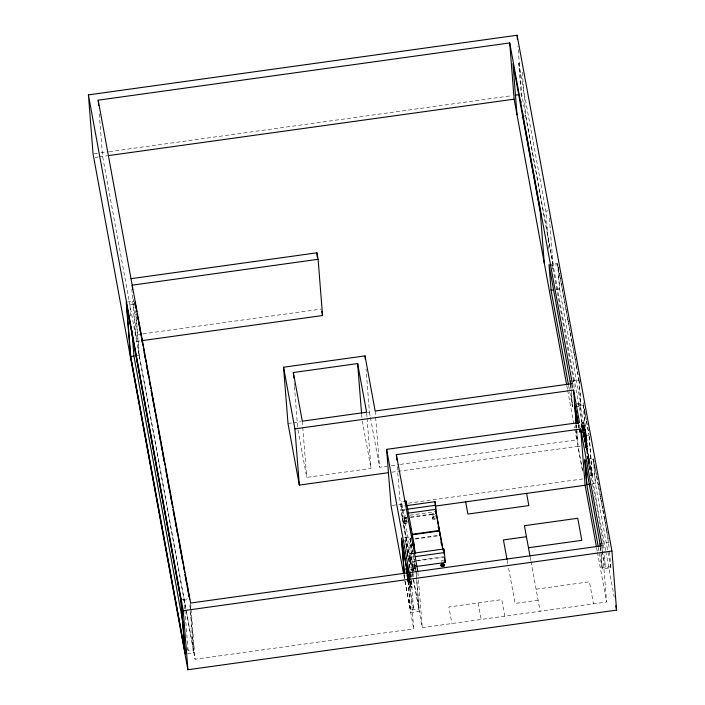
<?xml version="1.0" encoding="UTF-8"?>
<svg xmlns="http://www.w3.org/2000/svg" width="705" height="705" viewBox="0 0 705 705"><rect width="100%" height="100%" fill="white"/><g stroke="black" fill="none" stroke-linecap="round" stroke-linejoin="round"><path stroke-width="0.53" stroke-dasharray="3.52 2.64" d="M408.001 558.977L409.067 558.827L409.2 566.089M407.472 517.426L402.907 519.849L401.48 501.766L403.366 501.511M415.518 561.171L410.945 563.595L409.526 545.511L401.48 501.766M521.339 96.788L518.739 63.335L520.642 63.071M94.153 153.778L99.608 153.02M100.7 152.862L108.341 151.804M109.425 151.654L511.927 95.66M95.113 157.453L98.321 157.004M99.396 156.854L106.966 155.805M522.846 116.21L525.701 115.814L522.185 70.491M548.895 248.971L545.917 211.147L547.82 210.883M127.297 301.987L133.73 301.097M134.162 303.996L129.87 304.595L130.91 317.726M549.01 264.675L557.585 263.485L559.567 274.298M549.177 265.891L557.752 264.701L559.673 289.068L556.457 289.517M141.952 333.994L135.43 334.901L131.853 289.491M143.036 333.844L321.348 309.046M139.881 340.938L136.62 341.396L133.298 299.22M556.36 289.235L559.576 288.786L557.585 263.485M137.14 355.584L139.282 355.294L136.18 315.884M574.17 388.129L573.588 380.718L578.946 379.969L574.196 354.113M571.543 381.29L579.052 380.251L578.25 375.924M288.001 423.458L292.346 422.85M293.43 422.7L301.026 421.643M367.279 412.425L369.446 412.125L366.045 368.874M576.796 403.85L583.22 402.952L584.612 410.521M577.651 404.785L580.867 404.335L578.946 379.969M577.827 406.001L581.043 405.551L579.052 380.251M576.064 406.521L583.564 405.481M581.784 428.032L581.369 422.744L583.511 422.454L586.269 449.349L583.511 422.454M583.009 433.223L582.4 425.547L584.551 425.247L587.3 454.249L584.551 425.247M584.128 437.964L583.714 432.738L585.855 432.447L587.811 447.234L585.67 447.534L584.286 440.052L586.437 439.753L585.855 432.447M582.912 434.174L585.062 433.875M585.696 434.359L583.555 434.659L582.4 425.547M581.528 436.254L589.027 435.205L583.758 406.538M583.828 436.131L589.186 435.39L592.508 477.567L586.542 445.128L583.22 402.952M297.959 429.83L306.71 477.4L371.015 468.455L367.094 418.717M370.442 417.527L379.581 467.265L387.212 466.208M391.566 465.6L399.197 464.533M400.281 464.384L576.778 439.832L575.923 429.019M585.67 447.534L585.088 440.228L587.239 439.929M391.848 472.209L581.184 445.877M582.418 469.865L578.126 446.503L580.268 446.203M585.115 446.23L586.19 446.08M586.675 456.549L587.741 456.399L589.609 470.12M588.005 458.84L593.363 458.091L594.756 465.661M588.305 461.969L588.137 459.845L593.495 459.105L600.457 496.946M590.023 475.337L592.165 475.038L589.027 435.205M392.121 505.441L397.567 504.683M398.66 504.533L404.106 503.775M408.468 503.167L583.934 478.757M414.857 566.697L411.605 567.155L402.247 516.289L401.471 506.366L404.723 505.917M405.375 509.477L402.123 509.926L401.471 506.366M592.138 483.841L595.417 483.471L593.495 459.105M412.918 576.84L400.793 510.887L405.119 510.288M402.247 516.289L408.759 515.381M409.843 515.232L435.866 511.61M406.529 517.558L402.767 518.087L410.812 561.832L414.575 561.303M410.68 516.985L436.377 513.407M410.354 517.549L434.738 514.157M404.635 537.571L410.002 536.822M415.298 538.514L437.558 535.412M405.119 541.863L404.978 540.092L410.336 539.351L415.412 566.961M415.395 539.017L437.655 535.923M405.331 544.516L406.397 544.366L408.354 559.153L407.173 552.738M409.526 545.511L411.412 545.256M406.706 551.997L407.772 551.848M413.421 553.222L410.169 553.672L411.605 567.155M410.821 557.232L412.989 556.932M416.091 560.572L443.656 556.738M417.66 560.872L444.423 557.153M180.815 599.62L187.248 598.73M183.238 600.246L188.596 599.497M410.442 569.825L415.809 569.085M410.601 570.01L415.959 569.261L414.769 562.775M600.228 543.546L608.864 542.427L606.485 529.455M409.27 573.667L409.658 575.8L407.516 576.1L408.01 582.339L410.151 582.039M409.261 586.542L411.403 586.243L412.143 587.432L409.993 587.732L409.261 586.542L408.107 572.002M610.724 566.723L602.149 567.913L600.898 552.024M598.307 547.3L602.282 568.926L610.856 567.728L609.472 550.825M536.091 589.195L589.424 581.775L593.487 603.832M404.476 574.989L404.899 580.374L410.363 610.107L418.937 608.909L415.8 568.97A1.701 1.287 -4.5 0 1 415.007 570.142M538.118 600.228L515.099 603.427L508.367 566.829M187.689 648.45L188.085 650.618L193.443 649.869L186.076 609.799M187.442 653.667L193.866 652.768L190.094 604.802M185.961 609.737L195.065 659.254L413.685 628.842L409.772 579.105L410.328 586.393L411.068 587.582L410.566 581.237M413.315 578.999L422.26 627.653L606.591 602.008L602.167 545.776M434.87 517.831L434.906 517.999A0.881 0.67 -4.5 0 1 433.61 518.668A0.881 0.67 -4.5 0 1 433.549 517.505A0.881 0.67 -4.5 0 1 434.906 517.999M432.852 514.095L433.178 518.29M434.395 516.783A1.701 1.287 -4.5 0 0 433.954 516.765L433.513 516.844A1.701 1.287 -4.5 0 0 432.324 518.166L432.403 518.501A1.701 1.287 -4.5 0 0 434.095 519.347L434.527 519.277A1.701 1.287 -4.5 0 0 435.276 518.889M432.324 518.166L432.421 518.721A1.701 1.287 -4.5 0 0 434.113 519.567L434.544 519.497A1.701 1.287 -4.5 0 0 435.293 519.109M407.137 522.017L407.067 521.594A1.701 1.287 -4.5 0 0 405.384 520.739L404.943 520.819A1.701 1.287 -4.5 0 0 403.754 522.141L403.771 522.361A1.701 1.287 -4.5 0 1 404.961 521.039L405.401 520.96A1.701 1.287 -4.5 0 1 407.085 521.815M405.965 517.611L406.336 521.973A0.881 0.67 -4.5 0 1 405.04 522.643A0.881 0.67 -4.5 0 1 404.978 521.48A0.881 0.67 -4.5 0 1 406.336 521.973L406.291 521.806M404.282 518.069L404.608 522.264M414.619 564.67L414.981 569.023A0.881 0.67 -4.5 0 1 413.694 569.693A0.881 0.67 -4.5 0 1 413.632 568.53A0.881 0.67 -4.5 0 1 414.981 569.023L414.945 568.856M403.754 522.141L403.85 522.696A1.701 1.287 -4.5 0 0 405.542 523.542L405.974 523.471A1.701 1.287 -4.5 0 0 407.129 522.476M412.927 565.119L413.262 569.314M415.368 570.134A1.701 1.287 -4.5 0 0 415.818 569.191L415.721 568.644A1.701 1.287 -4.5 0 0 414.029 567.798L413.597 567.869A1.701 1.287 -4.5 0 0 412.407 569.191L412.504 569.746A1.701 1.287 -4.5 0 0 414.188 570.592M525.701 115.814L552.94 263.705M559.77 275.373L563.938 298.083M564.141 299.158L565.727 307.812M565.93 308.896L567.516 317.541M567.719 318.625L568.318 321.868M568.512 322.943L570.107 331.597M570.301 332.681L571.896 341.326M572.09 342.41L573.685 351.055M573.879 352.139L574.478 355.382M574.672 356.466L576.267 365.111M576.461 366.195L578.056 374.84M584.815 411.605L586.401 420.25M586.604 421.334L588.992 434.306M594.949 466.745L596.545 475.39M596.738 476.474L598.334 485.119M598.527 486.203L600.122 494.857M600.316 495.932L600.916 499.175M601.109 500.259L602.704 508.913M602.898 509.988L604.493 518.642M604.687 519.717L606.282 528.371M558.149 266.851L559.937 276.554M560.131 277.629L566.071 309.944M566.274 311.02L567.86 319.638M568.054 320.722L573.993 353.038M600.651 498.03L606.617 530.46M606.82 531.544L609.446 549.803M518.739 63.335L545.917 211.147M559.576 288.786L581.043 405.551M610.856 567.728L595.355 483.401L593.443 459.149M585.82 435.655L580.347 405.921L582.127 428.534M586.437 439.753L587.811 447.234M586.163 440.079L584.789 432.597L587.723 459.872M592.165 475.038L586.701 445.304L583.652 406.556M605.63 550.561L521.744 94.294L517.955 46.186M605.833 551.645L614.196 597.126M583.714 432.738L585.088 440.228M573.588 380.718L552.394 265.441L552.817 270.738M588.137 459.845L603.445 543.097L604.026 550.517M588.631 464.771L589.019 466.913M571.773 384.78L572.557 389.054M601.665 547.353L602.246 550.526M602.44 551.583L605.366 567.463L604.115 551.574M578.426 424.692L579.025 427.935M579.219 429.01L579.818 432.253M578.312 424.718L578.893 427.909M579.087 428.966L579.871 433.214M568.723 386.137L572.469 406.75L571.306 391.989M566.873 385.952L567.463 389.186M567.666 390.262L574.593 427.979M574.795 429.054L576.778 439.832M582.541 471.187L577.968 446.318L576.611 429.019M596.65 547.952L597.25 551.195M597.452 552.279L606.591 602.008M530.23 557.311L530.812 560.501M531.006 561.568L540.145 611.253M507.186 560.378L508.173 565.754M504.78 616.17L501.74 599.629L448.891 606.979L451.931 623.528M478.157 602.907L481.207 619.457M410.195 537.906L410.989 542.233M411.191 543.317L412.777 551.962M412.98 553.046L414.566 561.691M413.668 580.241L418.937 608.909M404.978 540.092L410.248 568.768M409.755 579.907L408.777 574.557L406.635 574.857L407.226 578.065M408.688 580.056L407.701 574.707L408.151 580.189M408.31 580.99L413.579 609.658L411.121 578.435M407.419 579.131L408.01 582.339M403.754 574.787L404.74 580.189M404.943 581.273L413.685 628.842M369.446 412.125L370.24 416.452M362.264 420.885L371.015 468.455M139.282 355.294L185.873 608.715M185.759 608.662L102.613 156.413L99.202 113.153M581.369 422.744L582.348 430.024M582.489 431.055L582.771 433.134M600.545 546.78L600.871 551.002M600.96 552.05L602.282 568.926M600.563 547.785L600.81 550.966M587.741 456.399L588.155 461.599M587.803 460.911L588.049 464.031M585.723 448.124L583.476 425.397L585.027 445.137M583.811 437.796L582.436 422.595L584.709 443.304M579.677 424.683L579.933 427.935M576.434 424.974L576.681 428.199M576.769 429.274L578.126 446.503M576.267 424.692L576.523 427.935M572.354 383.599L572.777 389.01M575.588 424.692L575.844 427.935M570.724 384.604L571.226 390.931M570.706 385.397L570.962 388.578M571.041 389.636L572.293 405.525M549.371 218.321L553.072 264.71M417.924 572.504L418.435 578.99M418.514 580.074L422.26 627.653M416.214 572.504L416.726 578.99M416.814 580.074L419.281 611.438L410.707 612.627L408.239 581.264M410.336 539.351L412.795 570.565M412.883 571.64L413.306 577.025M410.081 537.906L413.148 576.84M412.407 569.191L412.425 569.411A1.701 1.287 -4.5 0 1 413.615 568.089L414.046 568.018A1.701 1.287 -4.5 0 1 415.738 568.865M411.059 573.694L411.306 576.866M411.641 581.096L412.143 587.432M410.786 574.134L411.041 577.36M409.067 558.827L409.931 569.79M410.248 571.702L410.707 579.66M410.989 581.052L411.403 586.243M409.984 573.844L410.486 580.189M409.658 575.8L409.984 579.959M409.261 572.61L409.684 578.021M409.182 571.852L409.675 578.082M409.12 573.236L409.64 579.81M408.918 573.993L409.993 587.732M406.397 544.366L406.97 551.671M408.592 575.95L408.75 578.029M408.838 579.069L409.076 582.189M407.569 574.584L407.992 579.959M408.08 581.043L410.363 610.107M397.303 466.551L400.793 510.887M404.317 574.787L404.573 578.029M375.157 411.033L375.589 416.443M375.668 417.519L379.581 467.265M366.671 413.306L367.014 417.633M361.639 414.399L361.894 417.642M302.286 421.167L306.71 477.4M294.188 383.335L294.364 385.494M294.443 386.578L297.677 427.671M190.641 603.031L195.065 659.254M189.909 604.996L193.522 650.856M184.031 599.171L184.807 609.023M184.895 610.116L188.085 650.618M135.571 310.676L135.739 312.861M135.827 313.954L139.008 354.368M521.674 101.106L521.841 103.265M409.772 573.588L410.107 577.88M408.785 574.813L409.032 578.029M407.71 574.963L407.957 578.171M407.111 522.255A1.701 1.287 -4.5 0 1 405.957 523.251L405.525 523.322A1.701 1.287 -4.5 0 1 403.833 522.476M414.17 570.371A1.701 1.287 -4.5 0 1 412.487 569.525M432.341 518.386A1.701 1.287 -4.5 0 1 433.531 517.065L433.972 516.985A1.701 1.287 -4.5 0 1 434.412 517.003M434.474 514.157A0.881 0.67 -4.5 0 1 433.152 514.421A0.881 0.67 -4.5 0 1 433.099 513.39A0.881 0.67 -4.5 0 1 434.439 513.487M441.594 561.303A0.881 0.67 -4.5 0 1 441.806 560.404A0.881 0.67 -4.5 0 1 442.996 560.449A0.881 0.67 -4.5 0 1 442.996 561.356M404.714 518.457A0.881 0.67 -4.5 0 0 406.001 517.787A0.881 0.67 -4.5 0 0 404.652 517.294A0.881 0.67 -4.5 0 0 404.714 518.457M413.359 565.507A0.881 0.67 -4.5 0 0 414.655 564.837A0.881 0.67 -4.5 0 0 413.297 564.344A0.881 0.67 -4.5 0 0 413.359 565.507"/><path stroke-width="1.06" d="M442.44 563.85L442.167 563.894A1.701 1.287 -4.5 0 0 440.977 565.216L441.074 565.771A1.701 1.287 -4.5 0 0 442.758 566.617L443.198 566.547A1.701 1.287 -4.5 0 0 444.388 565.216L444.291 564.67A1.701 1.287 -4.5 0 0 443.048 563.833M88.416 94.884L517.1 35.25L611.931 551.072L616.584 610.116L187.9 669.75L93.069 153.928L88.416 94.884L183.256 610.706L187.9 669.75M98.612 105.583L98.189 100.181L509.715 42.926L572.354 383.599L375.157 411.033L365.023 355.893L283.569 367.226L288.001 423.458L299.325 485.084L388.578 472.667M515.196 95.201L519.559 94.593M108.05 155.655L514.139 99.158L509.715 42.926M131.007 278.678L316.915 252.813L318.114 259.299L322.537 315.532L142.057 340.638M318.114 259.299L132.196 285.164L132.54 289.491M553.24 289.958L551.098 290.257L549.01 264.675L570.724 384.604M130.707 356.483L126.662 305.045L180.815 599.62L184.869 651.059L130.707 356.483L133.924 356.034L131.941 330.865M293.342 372.522L357.638 363.577L366.582 412.222L302.286 421.167L293.342 372.522L293.765 377.924M299.325 485.084L294.901 428.851L573.544 390.085L579.51 422.524L386.604 449.358L391.028 505.591L403.551 573.703M396.792 460.057L396.369 454.654L580.7 429.01L602.167 545.776L190.641 603.031L98.189 100.181M404.309 501.378L406.186 501.114L414.232 544.859L414.919 553.557M406.891 505.608L435.082 501.687L436.377 513.407L443.048 549.68M407.543 509.169L435.734 505.247M590.059 484.212L586.842 484.661L584.921 460.295M435.382 506.075L585.124 485.243L580.7 429.01M407.869 513.214L435.434 509.38L442.907 549.997M411.755 534.32L439.321 530.486L439.779 535.624L439.682 535.121M411.852 534.831L439.409 530.997M412.346 545.124L414.232 544.859M526.441 536.725L503.423 539.924L506.983 559.294M414.505 553.064L443.78 548.992L444.432 552.553L445.216 562.475L415.941 566.547M415.157 556.633L444.432 552.553M528.468 547.75L581.81 540.33L577.756 518.272L524.414 525.692L530.028 556.254M406.547 573.817L406.142 568.618L407.217 568.468M183.256 610.706L611.931 551.072M522.846 116.21L540.338 211.209M540.735 213.368L541.132 215.527M615.782 605.789L616.584 610.116M574.645 404.15L578.232 423.608M578.118 423.661L574.989 406.67L576.258 422.815M551.002 289.975L568.53 385.062M598.175 546.287L586.78 484.591L584.789 459.29L600.545 546.78M514.139 99.158L566.67 384.868M585.124 485.243L596.456 546.868M526.6 493.385L528.838 505.582L467.882 514.06L465.644 501.863M444.423 558.149L445.216 562.475M435.998 515.064L436.386 517.179M438.131 526.679L438.519 528.785M440.942 541.96L441.33 544.075M410.592 527.992L410.98 530.098M412.046 535.888L412.434 537.994M413.403 543.273L413.791 545.388M414.179 547.494L415.148 552.773M414.346 551.072L414.734 553.187M396.369 454.654L417.836 571.42M386.604 449.358L409.261 572.61M407.411 569.534L407.798 571.676M406.142 568.618L407.12 573.967M321.744 311.205L322.537 315.532M283.569 367.226L294.901 428.851M134.999 302.031L136.788 311.76M137.184 313.919L138.18 319.33M138.577 321.489L143.15 346.358M143.547 348.517L144.543 353.928M144.939 356.087L145.935 361.489M146.332 363.657L149.513 380.956M149.909 383.115L150.905 388.525M151.302 390.685L152.298 396.087M152.694 398.255L157.268 423.123M157.664 425.282L158.651 430.685M159.057 432.852L165.014 465.282M165.411 467.45L172.769 507.45M173.166 509.618L183.309 564.758M183.705 566.917L184.692 572.319M185.098 574.487L189.663 599.356M135.228 303.846L136.03 308.182M137.026 313.593L137.422 315.761M137.819 317.929L138.215 320.096M138.621 322.264L139.616 327.675M140.013 329.843L141.009 335.254M141.405 337.422L142.401 342.841M143.397 348.252L143.794 350.42M144.19 352.588L145.186 357.999M145.582 360.167L145.988 362.335M146.384 364.494L147.38 369.913M147.777 372.081L148.773 377.492M149.768 382.912L150.165 385.071M151.161 390.491L151.557 392.659M151.954 394.818L154.351 407.816M154.748 409.984L155.144 412.152M156.14 417.563L156.536 419.731M157.532 425.15L157.929 427.309M158.325 429.477L159.321 434.897M159.727 437.056L160.722 442.476M161.119 444.644L162.115 450.054M162.511 452.222L163.507 457.633M163.904 459.801L164.3 461.969M165.296 467.38L165.693 469.548M166.098 471.715L167.094 477.135M167.49 479.294L168.486 484.714M168.883 486.882L169.879 492.293M170.275 494.461L171.271 499.871M171.668 502.039L172.073 504.207M173.06 509.618L173.465 511.786M173.862 513.954L174.858 519.365M175.254 521.533L176.25 526.952M176.647 529.111L177.642 534.531M178.638 539.942L179.035 542.11M179.44 544.278L181.229 554.024M181.626 556.192L182.621 561.603M183.617 567.023L184.014 569.191M185.01 574.601L185.406 576.769M185.812 578.937L186.807 584.348M187.204 586.516L188.993 596.263M133.924 356.034L182.912 622.506M600.228 543.546L600.484 546.727M573.544 390.085L576.179 423.608M570.371 381.158L570.627 384.34M544.278 263.097L540.259 212.02L512.984 63.661L517.003 114.739M517.1 35.25L517.444 39.621M443.78 548.992L444.185 554.095M435.082 501.687L435.708 509.627M435.434 509.38L435.725 513.081M406.186 501.114L406.618 506.551M407.701 568.997L407.878 571.191M407.64 573.694L401.427 538.021L404.229 573.703M407.481 573.5L401.762 540.541L404.388 573.914M365.023 355.893L365.278 359.136M357.638 363.577L361.559 413.315M316.915 252.813L317.259 257.14M134.963 303.027L135.14 305.212M522.59 112.976L522.758 115.135M407.296 569.605L407.631 573.888M440.995 565.436A1.701 1.287 -4.5 0 1 441.779 564.264M443.057 564.053A1.701 1.287 -4.5 0 1 444.309 564.89M444.37 564.996A1.701 1.287 -4.5 0 1 443.181 566.327L442.749 566.397A1.701 1.287 -4.5 0 1 441.057 565.551M443.084 564.502A0.881 0.67 -4.5 0 1 443.322 565.542A0.881 0.67 -4.5 0 1 441.929 565.489A0.881 0.67 -4.5 0 1 442.414 564.476M181.088 600.545L126.23 302.137L130.434 355.558L185.3 653.967L181.088 600.545M407.129 567.428L406.97 565.348L407.137 567.463"/></g></svg>
